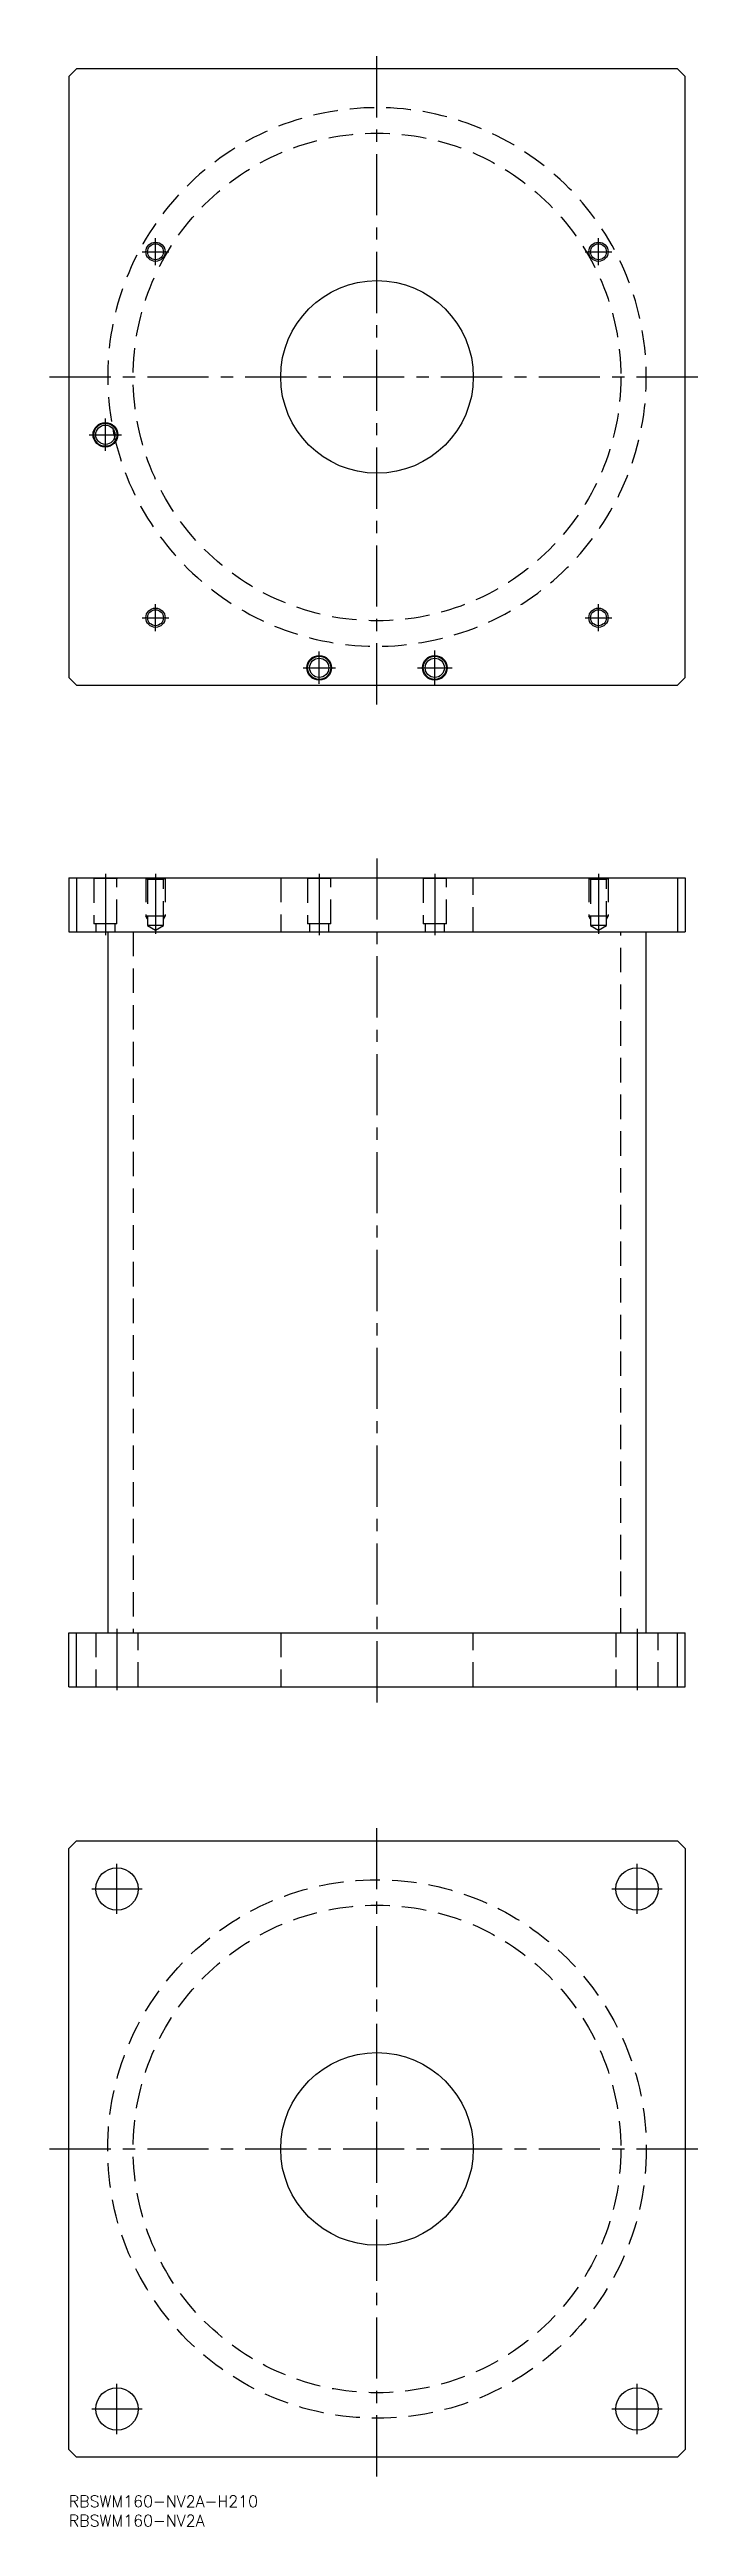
# Model space of a CAD drawing. Extents: x -5 to 165, y -8 to 635.
import ezdxf

# ---------------------------------------------------------------- set-up
doc = ezdxf.new("R2010")
doc.units = 0
doc.header["$LTSCALE"] = 0.5
doc.linetypes.add('CENTER', pattern=[50.8, 31.75, -6.35, 6.35, -6.35])
doc.linetypes.add('DASHED', pattern=[19.05, 12.7, -6.35])
for name, color, linetype in [('MSM_CENTER', 1, 'CENTER'), ('MSM_CONTINUOUS', 7, 'CONTINUOUS'), ('MSM_DASHED', 4, 'DASHED'), ('MSM_NARROW', 5, 'CONTINUOUS'), ('MSM_PART_NUMBER', 7, 'CONTINUOUS')]:
    doc.layers.add(name, color=color, linetype=linetype)
doc.styles.get("Standard").update_dxf_attribs({"font": 'txt.shx', "height": 3, "bigfont": 'bigfont.shx'})

msp = doc.modelspace()

# ---------------------------------------------------------------- linework, layer by layer
at = {"layer": 'MSM_CENTER'}
for p, q in [((80, 465), (80, 635)), ((22.5, 579), (22.5, 586)), ((137.5, 579), (137.5, 586)), ((19, 582.5), (26, 582.5)), ((134, 582.5), (141, 582.5)), ((-5, 550), (165, 550)), ((5.3, 535), (13.7, 535)), ((9.5, 530.8), (9.5, 539.2)), ((22.5, 484), (22.5, 491)), ((137.5, 484), (137.5, 491)), ((19, 487.5), (26, 487.5)), ((134, 487.5), (141, 487.5)), ((65, 470.3), (65, 478.7)), ((95, 470), (95, 479)), ((60.8, 474.5), (69.2, 474.5)), ((90.5, 474.5), (99.5, 474.5)), ((80, 425), (80, 205)), ((9.5, 421), (9.5, 405)), ((22.5, 421), (22.5, 405.407)), ((65, 421), (65, 405)), ((95, 421), (95, 405)), ((137.5, 421), (137.5, 405.407)), ((12.5, 225), (12.5, 209)), ((147.5, 225), (147.5, 209)), ((80, 5), (80, 175)), ((12.5, 151), (12.5, 164)), ((147.5, 151), (147.5, 164)), ((6, 157.5), (19, 157.5)), ((141, 157.5), (154, 157.5)), ((-5, 90), (165, 90)), ((12.5, 16), (12.5, 29)), ((147.5, 16), (147.5, 29)), ((6, 22.5), (19, 22.5)), ((141, 22.5), (154, 22.5))]:
    msp.add_line(p, q, dxfattribs=at)
at = {"layer": 'MSM_CONTINUOUS'}
for p, q in [((2, 630), (0, 628)), ((0, 628), (0, 472)), ((158, 630), (2, 630)), ((160, 628), (158, 630)), ((160, 472), (160, 628)), ((0, 472), (2, 470)), ((2, 470), (158, 470)), ((158, 470), (160, 472)), ((0, 420), (160, 420)), ((0, 420), (0, 406)), ((2, 420), (2, 406)), ((158, 420), (158, 406)), ((160, 420), (160, 406)), ((0, 406), (160, 406)), ((10.1, 406), (10.1, 224)), ((149.9, 224), (149.9, 406)), ((0, 210), (0, 224)), ((0, 224), (160, 224)), ((2, 210), (2, 224)), ((158, 210), (158, 224)), ((160, 210), (160, 224)), ((0, 210), (160, 210)), ((0, 168), (2, 170)), ((0, 12), (0, 168)), ((2, 170), (158, 170)), ((158, 170), (160, 168)), ((160, 168), (160, 12)), ((2, 10), (0, 12)), ((158, 10), (2, 10)), ((160, 12), (158, 10))]:
    msp.add_line(p, q, dxfattribs=at)
for centre, radius in [((22.5, 582.5), 2.067), ((137.5, 582.5), 2.067), ((80, 550), 25), ((9.5, 535), 3.2), ((9.5, 535), 3), ((9.5, 535), 2.5), ((22.5, 487.5), 2.067), ((137.5, 487.5), 2.067), ((65, 474.5), 3.2), ((65, 474.5), 3), ((65, 474.5), 2.5), ((95, 474.5), 3.2), ((95, 474.5), 3), ((95, 474.5), 2.5), ((12.5, 157.5), 5.5), ((147.5, 157.5), 5.5), ((80, 90), 25), ((12.5, 22.5), 5.5), ((147.5, 22.5), 5.5)]:
    msp.add_circle(centre, radius, dxfattribs=at)
msp.add_arc((80, 550), 69.9, 191.020888, 193.002068, dxfattribs=at)
at = {"layer": 'MSM_DASHED'}
for p, q in [((6.3, 420), (6.5, 419.8)), ((6.5, 419.8), (6.5, 408)), ((12.5, 419.8), (6.5, 419.8)), ((12.5, 419.8), (12.7, 420)), ((12.5, 408), (12.5, 419.8)), ((20, 420), (20.433, 419.567)), ((20, 420), (20, 410)), ((20.433, 419.567), (20.433, 407.6)), ((24.567, 419.567), (20.433, 419.567)), ((24.567, 419.567), (25, 420)), ((24.567, 407.6), (24.567, 419.567)), ((25, 420), (25, 410)), ((55, 420), (55, 406)), ((61.8, 420), (62, 419.8)), ((62, 419.8), (62, 408)), ((68, 419.8), (62, 419.8)), ((68, 419.8), (68.2, 420)), ((68, 408), (68, 419.8)), ((91.8, 420), (92, 419.8)), ((92, 419.8), (92, 408)), ((98, 419.8), (92, 419.8)), ((98, 419.8), (98.2, 420)), ((98, 408), (98, 419.8)), ((105, 406), (105, 420)), ((135, 420), (135.433, 419.567)), ((135, 420), (135, 410)), ((135.433, 419.567), (135.433, 407.6)), ((139.567, 419.567), (135.433, 419.567)), ((139.567, 419.567), (140, 420)), ((139.567, 407.6), (139.567, 419.567)), ((140, 420), (140, 410)), ((12.5, 408), (6.5, 408)), ((7, 408), (7, 406)), ((12, 406), (12, 408)), ((16.7, 406), (16.7, 224)), ((25, 410), (20, 410)), ((20.433, 409.25), (20, 410)), ((20.433, 407.6), (22.5, 406.407)), ((24.567, 407.6), (20.433, 407.6)), ((22.5, 406.407), (24.567, 407.6)), ((24.567, 409.25), (25, 410)), ((68, 408), (62, 408)), ((62.5, 408), (62.5, 406)), ((67.5, 406), (67.5, 408)), ((98, 408), (92, 408)), ((92.5, 408), (92.5, 406)), ((97.5, 406), (97.5, 408)), ((140, 410), (135, 410)), ((135.433, 409.25), (135, 410)), ((135.433, 407.6), (137.5, 406.407)), ((139.567, 407.6), (135.433, 407.6)), ((137.5, 406.407), (139.567, 407.6)), ((139.567, 409.25), (140, 410)), ((143.3, 224), (143.3, 406)), ((7, 224), (7, 210)), ((18, 210), (18, 224)), ((55, 224), (55, 210)), ((105, 210), (105, 224)), ((142, 224), (142, 210)), ((153, 210), (153, 224))]:
    msp.add_line(p, q, dxfattribs=at)
for centre, radius in [((80, 550), 63.3), ((80, 90), 69.9), ((80, 90), 63.3)]:
    msp.add_circle(centre, radius, dxfattribs=at)
msp.add_arc((80, 550), 69.9, 193.002068, 191.020888, dxfattribs=at)
at = {"layer": 'MSM_NARROW'}
for centre in [(22.5, 582.5), (137.5, 582.5), (22.5, 487.5), (137.5, 487.5)]:
    msp.add_circle(centre, 2.5, dxfattribs=at)

# ---------------------------------------------------------------- texts
at = {"layer": 'MSM_PART_NUMBER'}
for s, p in [('RBSWM160-NV2A-H210', (0, -3)), ('RBSWM160-NV2A', (0, -8))]:
    msp.add_text(s, height=3, dxfattribs=at).set_placement(p)

doc.saveas('drawing.dxf')
